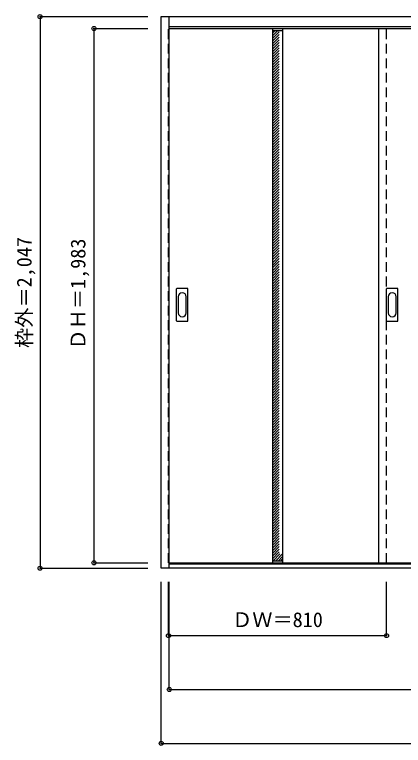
# Model space of a CAD drawing. Units: millimetres, scale not verified. Extents: x -1714 to 2045, y -1630 to 1082.
# Drawn here: x -1714 to -269, y -1630 to 1082 of the extents above; entities that cross this region are included whole.
import ezdxf
from ezdxf.enums import TextEntityAlignment as Align

# ---------------------------------------------------------------- set-up
doc = ezdxf.new("R2010")
doc.units = ezdxf.units.MM
doc.header["$LTSCALE"] = 30
doc.header["$PDMODE"] = 32
doc.header["$PDSIZE"] = 15
doc.linetypes.add('DASHED1', pattern=[1.8, 1.2, -0.6])
doc.layers.add('0-0', color=4, linetype='DASHED1')
doc.layers.add('0-1_寸法', color=7, linetype='Continuous')
doc.styles.add('ＭＳ ゴシック', font='')
doc.styles.get('ＭＳ ゴシック').set_extended_font_data('MS Gothic')

msp = doc.modelspace()

# ---------------------------------------------------------------- linework, layer by layer
at = {"layer": '0-0', "color": 3, "linetype": 'Continuous'}
for p, q in [((-1169.1, -972.61), (-1169.1, 1074.39)), ((-1169.1, 1074.39), (2037.9, 1074.39)), ((-1139.1, -972.61), (-1139.1, 1074.39)), ((-1139.1, 1038.39), (2007.9, 1038.39)), ((-1139.1, 1030.39), (1227.9, 1030.39)), ((-756.1, 1030.39), (-756.1, -952.61)), ((-718.1, 1030.39), (-718.1, -952.61)), ((-362.1, 1030.39), (-362.1, -952.61)), ((-1112.1, -54.61), (-1112.1, 64.39)), ((-1071.6, 65.89), (-1110.6, 65.89)), ((-1070.1, -54.61), (-1070.1, 64.39)), ((-332.1, -54.61), (-332.1, 64.39)), ((-291.6, 65.89), (-330.6, 65.89)), ((-290.1, -54.61), (-290.1, 64.39)), ((-1110.6, -56.11), (-1071.6, -56.11)), ((-330.6, -56.11), (-291.6, -56.11)), ((2037.9, -972.61), (-1169.1, -972.61)), ((-1139.1, -952.61), (1227.9, -952.61)), ((2007.9, -957.61), (-1139.1, -957.61))]:
    msp.add_line(p, q, dxfattribs=at)
at = {"layer": '0-0', "color": 7, "linetype": 'Continuous'}
for p, q in [((-756.1, 1022.39), (-718.1, 1022.39)), ((-1106.1, 34.49), (-1106.1, -24.71)), ((-1076.1, -24.71), (-1076.1, 34.49)), ((-326.1, 34.49), (-326.1, -24.71)), ((-296.1, -24.71), (-296.1, 34.49)), ((-756.1, -944.61), (-718.1, -944.61))]:
    msp.add_line(p, q, dxfattribs=at)
at = {"layer": '0-0'}
for p, q in [((-756.1, 1012.69), (-746.4, 1022.39)), ((-756.1, 992.89), (-726.6, 1022.39)), ((-756.1, 1002.79), (-736.5, 1022.39)), ((-756.1, 982.99), (-718.1, 1020.99)), ((-756.1, 973.09), (-718.1, 1011.09)), ((-332.1, -952.61), (-332.1, 1030.39)), ((-756.1, 963.19), (-718.1, 1001.19)), ((-756.1, 953.29), (-718.1, 991.29)), ((-756.1, 943.39), (-718.1, 981.39)), ((-756.1, 933.49), (-718.1, 971.49)), ((-756.1, 923.6), (-718.1, 961.6)), ((-756.1, 913.7), (-718.1, 951.7)), ((-756.1, 903.8), (-718.1, 941.8)), ((-756.1, 893.9), (-718.1, 931.9)), ((-756.1, 884), (-718.1, 922)), ((-756.1, 874.1), (-718.1, 912.1)), ((-756.1, 864.2), (-718.1, 902.2)), ((-756.1, 854.3), (-718.1, 892.3)), ((-756.1, 844.4), (-718.1, 882.4)), ((-756.1, 834.5), (-718.1, 872.5)), ((-756.1, 824.6), (-718.1, 862.6)), ((-756.1, 814.7), (-718.1, 852.7)), ((-756.1, 804.8), (-718.1, 842.8)), ((-756.1, 794.9), (-718.1, 832.9)), ((-756.1, 785), (-718.1, 823)), ((-756.1, 775.1), (-718.1, 813.1)), ((-756.1, 765.2), (-718.1, 803.2)), ((-756.1, 755.3), (-718.1, 793.3)), ((-756.1, 745.4), (-718.1, 783.4)), ((-756.1, 735.5), (-718.1, 773.5)), ((-756.1, 725.61), (-718.1, 763.61)), ((-756.1, 715.71), (-718.1, 753.71)), ((-756.1, 705.81), (-718.1, 743.81)), ((-756.1, 695.91), (-718.1, 733.91)), ((-756.1, 686.01), (-718.1, 724.01)), ((-756.1, 676.11), (-718.1, 714.11)), ((-756.1, 666.21), (-718.1, 704.21)), ((-756.1, 656.31), (-718.1, 694.31)), ((-756.1, 646.41), (-718.1, 684.41)), ((-756.1, 636.51), (-718.1, 674.51)), ((-756.1, 626.61), (-718.1, 664.61)), ((-756.1, 616.71), (-718.1, 654.71)), ((-756.1, 606.81), (-718.1, 644.81)), ((-756.1, 596.91), (-718.1, 634.91)), ((-756.1, 587.01), (-718.1, 625.01)), ((-756.1, 577.11), (-718.1, 615.11)), ((-756.1, 567.21), (-718.1, 605.21)), ((-756.1, 557.31), (-718.1, 595.31)), ((-756.1, 547.41), (-718.1, 585.41)), ((-756.1, 537.51), (-718.1, 575.51)), ((-756.1, 527.62), (-718.1, 565.62)), ((-756.1, 517.72), (-718.1, 555.72)), ((-756.1, 507.82), (-718.1, 545.82)), ((-756.1, 497.92), (-718.1, 535.92)), ((-756.1, 488.02), (-718.1, 526.02)), ((-756.1, 478.12), (-718.1, 516.12)), ((-756.1, 468.22), (-718.1, 506.22)), ((-756.1, 458.32), (-718.1, 496.32)), ((-756.1, 448.42), (-718.1, 486.42)), ((-756.1, 438.52), (-718.1, 476.52)), ((-756.1, 428.62), (-718.1, 466.62)), ((-756.1, 418.72), (-718.1, 456.72)), ((-756.1, 408.82), (-718.1, 446.82)), ((-756.1, 398.92), (-718.1, 436.92)), ((-756.1, 389.02), (-718.1, 427.02)), ((-756.1, 379.12), (-718.1, 417.12)), ((-756.1, 369.22), (-718.1, 407.22)), ((-756.1, 359.32), (-718.1, 397.32)), ((-756.1, 349.42), (-718.1, 387.42)), ((-756.1, 339.52), (-718.1, 377.52)), ((-756.1, 329.63), (-718.1, 367.63)), ((-756.1, 319.73), (-718.1, 357.73)), ((-756.1, 309.83), (-718.1, 347.83)), ((-756.1, 299.93), (-718.1, 337.93)), ((-756.1, 290.03), (-718.1, 328.03)), ((-756.1, 280.13), (-718.1, 318.13)), ((-756.1, 270.23), (-718.1, 308.23)), ((-756.1, 260.33), (-718.1, 298.33)), ((-756.1, 250.43), (-718.1, 288.43)), ((-756.1, 240.53), (-718.1, 278.53)), ((-756.1, 230.63), (-718.1, 268.63)), ((-756.1, 220.73), (-718.1, 258.73)), ((-756.1, 210.83), (-718.1, 248.83)), ((-756.1, 200.93), (-718.1, 238.93)), ((-756.1, 191.03), (-718.1, 229.03)), ((-756.1, 181.13), (-718.1, 219.13)), ((-756.1, 171.23), (-718.1, 209.23)), ((-756.1, 161.33), (-718.1, 199.33)), ((-756.1, 151.43), (-718.1, 189.43)), ((-756.1, 141.54), (-718.1, 179.54)), ((-756.1, 131.64), (-718.1, 169.64)), ((-756.1, 121.74), (-718.1, 159.74)), ((-756.1, 111.84), (-718.1, 149.84)), ((-756.1, 101.94), (-718.1, 139.94)), ((-756.1, 92.04), (-718.1, 130.04)), ((-756.1, 82.14), (-718.1, 120.14)), ((-756.1, 72.24), (-718.1, 110.24)), ((-756.1, 62.34), (-718.1, 100.34)), ((-756.1, 52.44), (-718.1, 90.44)), ((-756.1, 42.54), (-718.1, 80.54)), ((-756.1, 32.64), (-718.1, 70.64)), ((-756.1, 22.74), (-718.1, 60.74)), ((-756.1, 12.84), (-718.1, 50.84)), ((-756.1, 2.94), (-718.1, 40.94)), ((-756.1, -6.96), (-718.1, 31.04)), ((-756.1, -16.86), (-718.1, 21.14)), ((-756.1, -26.76), (-718.1, 11.24)), ((-756.1, -36.66), (-718.1, 1.34)), ((-756.1, -46.56), (-718.1, -8.56)), ((-756.1, -56.45), (-718.1, -18.45)), ((-756.1, -66.35), (-718.1, -28.35)), ((-756.1, -76.25), (-718.1, -38.25)), ((-756.1, -86.15), (-718.1, -48.15)), ((-756.1, -96.05), (-718.1, -58.05)), ((-756.1, -105.95), (-718.1, -67.95)), ((-756.1, -115.85), (-718.1, -77.85)), ((-756.1, -125.75), (-718.1, -87.75)), ((-756.1, -135.65), (-718.1, -97.65)), ((-756.1, -145.55), (-718.1, -107.55)), ((-756.1, -155.45), (-718.1, -117.45)), ((-756.1, -165.35), (-718.1, -127.35)), ((-756.1, -175.25), (-718.1, -137.25)), ((-756.1, -185.15), (-718.1, -147.15)), ((-756.1, -195.05), (-718.1, -157.05)), ((-756.1, -204.95), (-718.1, -166.95)), ((-756.1, -214.85), (-718.1, -176.85)), ((-756.1, -224.75), (-718.1, -186.75)), ((-756.1, -234.65), (-718.1, -196.65)), ((-756.1, -244.55), (-718.1, -206.55)), ((-756.1, -254.44), (-718.1, -216.44)), ((-756.1, -264.34), (-718.1, -226.34)), ((-756.1, -274.24), (-718.1, -236.24)), ((-756.1, -284.14), (-718.1, -246.14)), ((-756.1, -294.04), (-718.1, -256.04)), ((-756.1, -303.94), (-718.1, -265.94)), ((-756.1, -313.84), (-718.1, -275.84)), ((-756.1, -323.74), (-718.1, -285.74)), ((-756.1, -333.64), (-718.1, -295.64)), ((-756.1, -343.54), (-718.1, -305.54)), ((-756.1, -353.44), (-718.1, -315.44)), ((-756.1, -363.34), (-718.1, -325.34)), ((-756.1, -373.24), (-718.1, -335.24)), ((-756.1, -383.14), (-718.1, -345.14)), ((-756.1, -393.04), (-718.1, -355.04)), ((-756.1, -402.94), (-718.1, -364.94)), ((-756.1, -412.84), (-718.1, -374.84)), ((-756.1, -422.74), (-718.1, -384.74)), ((-756.1, -432.64), (-718.1, -394.64)), ((-756.1, -442.54), (-718.1, -404.54)), ((-756.1, -452.43), (-718.1, -414.43)), ((-756.1, -462.33), (-718.1, -424.33)), ((-756.1, -472.23), (-718.1, -434.23)), ((-756.1, -482.13), (-718.1, -444.13)), ((-756.1, -492.03), (-718.1, -454.03)), ((-756.1, -501.93), (-718.1, -463.93)), ((-756.1, -511.83), (-718.1, -473.83)), ((-756.1, -521.73), (-718.1, -483.73)), ((-756.1, -531.63), (-718.1, -493.63)), ((-756.1, -541.53), (-718.1, -503.53)), ((-756.1, -551.43), (-718.1, -513.43)), ((-756.1, -561.33), (-718.1, -523.33)), ((-756.1, -571.23), (-718.1, -533.23)), ((-756.1, -581.13), (-718.1, -543.13)), ((-756.1, -591.03), (-718.1, -553.03)), ((-756.1, -600.93), (-718.1, -562.93)), ((-756.1, -610.83), (-718.1, -572.83)), ((-756.1, -620.73), (-718.1, -582.73)), ((-756.1, -630.63), (-718.1, -592.63)), ((-756.1, -640.53), (-718.1, -602.53)), ((-756.1, -650.42), (-718.1, -612.42)), ((-756.1, -660.32), (-718.1, -622.32)), ((-756.1, -670.22), (-718.1, -632.22)), ((-756.1, -680.12), (-718.1, -642.12)), ((-756.1, -690.02), (-718.1, -652.02)), ((-756.1, -699.92), (-718.1, -661.92)), ((-756.1, -709.82), (-718.1, -671.82)), ((-756.1, -719.72), (-718.1, -681.72)), ((-756.1, -729.62), (-718.1, -691.62)), ((-756.1, -739.52), (-718.1, -701.52)), ((-756.1, -749.42), (-718.1, -711.42)), ((-756.1, -759.32), (-718.1, -721.32)), ((-756.1, -769.22), (-718.1, -731.22)), ((-756.1, -779.12), (-718.1, -741.12)), ((-756.1, -789.02), (-718.1, -751.02)), ((-756.1, -798.92), (-718.1, -760.92)), ((-756.1, -808.82), (-718.1, -770.82)), ((-756.1, -818.72), (-718.1, -780.72)), ((-756.1, -828.62), (-718.1, -790.62)), ((-756.1, -838.51), (-718.1, -800.51)), ((-756.1, -848.41), (-718.1, -810.41)), ((-756.1, -858.31), (-718.1, -820.31)), ((-756.1, -868.21), (-718.1, -830.21)), ((-756.1, -878.11), (-718.1, -840.11)), ((-756.1, -888.01), (-718.1, -850.01)), ((-756.1, -897.91), (-718.1, -859.91)), ((-756.1, -907.81), (-718.1, -869.81)), ((-756.1, -917.71), (-718.1, -879.71)), ((-756.1, -927.61), (-718.1, -889.61)), ((-756.1, -937.51), (-718.1, -899.51)), ((-753.3, -944.61), (-718.1, -909.41)), ((-743.4, -944.61), (-718.1, -919.31)), ((-733.5, -944.61), (-718.1, -929.21)), ((-723.6, -944.61), (-718.1, -939.11))]:
    msp.add_line(p, q, dxfattribs=at)
msp.add_lwpolyline([(-1139.1, -952.61), (-1142.1, -952.61), (-1142.1, 1030.39), (-1139.1, 1030.39)], dxfattribs=at)
at = {"layer": '0-0', "color": 3, "linetype": 'Continuous'}
for centre, start, end in [((-1110.6, 64.39), 90, 180), ((-1071.6, 64.39), 0, 90), ((-330.6, 64.39), 90, 180), ((-291.6, 64.39), 0, 90), ((-1110.6, -54.61), 180, 270), ((-1071.6, -54.61), 270, 0), ((-330.6, -54.61), 180, 270), ((-291.6, -54.61), 270, 0)]:
    msp.add_arc(centre, 1.5, start, end, dxfattribs=at)
at = {"layer": '0-0', "color": 7, "linetype": 'Continuous'}
for centre, start, end in [((-1091.1, 34.49), 0, 180), ((-311.1, 34.49), 0, 180), ((-1091.1, -24.71), 180, 0), ((-311.1, -24.71), 180, 0)]:
    msp.add_arc(centre, 15, start, end, dxfattribs=at)
at = {"layer": '0-1_寸法', "color": 4}
for p, q in [((-1619.1, 1074.39), (-1619.1, -972.61)), ((-1619.1, 1074.39), (-1219.1, 1074.39)), ((-1419.1, 1030.39), (-1219.1, 1030.39)), ((-1419.1, 1030.39), (-1419.1, -952.61)), ((-1619.1, -972.61), (-1219.1, -972.61)), ((-1419.1, -952.61), (-1219.1, -952.61)), ((-1169.1, -1622.61), (-1169.1, -1022.61)), ((-1142.1, -1222.61), (-1142.1, -1022.61)), ((-1139.1, -1422.61), (-1139.1, -1022.61))]:
    msp.add_line(p, q, dxfattribs=at)
for points in [[(-1169.1, -1622.61), (2037.9, -1622.61), (2037.9, -1022.61)], [(-1142.1, -1222.61), (-332.1, -1222.61), (-332.1, -1022.61)], [(-1139.1, -1422.61), (1197.9, -1422.61), (1197.9, -1022.61)]]:
    msp.add_lwpolyline(points, dxfattribs=at)
at = {"layer": '0-1_寸法'}
for p in [(-1619.1, 1074.39), (-1419.1, 1030.39), (-1419.1, -952.61), (-1619.1, -972.61), (-1142.1, -1222.61), (-332.1, -1222.61), (-1139.1, -1422.61), (-1169.1, -1622.61)]:
    msp.add_point(p, dxfattribs=at)

# ---------------------------------------------------------------- texts
at = {"layer": '0-1_寸法', "style": 'ＭＳ ゴシック'}
for s, p in [('枠外＝2,047', (-1634.1, -155.36)), ('ＤＨ＝1,983', (-1434.1, -161.36))]:
    msp.add_text(s, height=54.99, rotation=90, dxfattribs=at).set_placement(p, align=Align.BOTTOM_LEFT)
msp.add_text('ＤＷ＝810', height=54.99, dxfattribs=at).set_placement((-905.85, -1207.61), align=Align.BOTTOM_LEFT)

doc.saveas('drawing.dxf')
